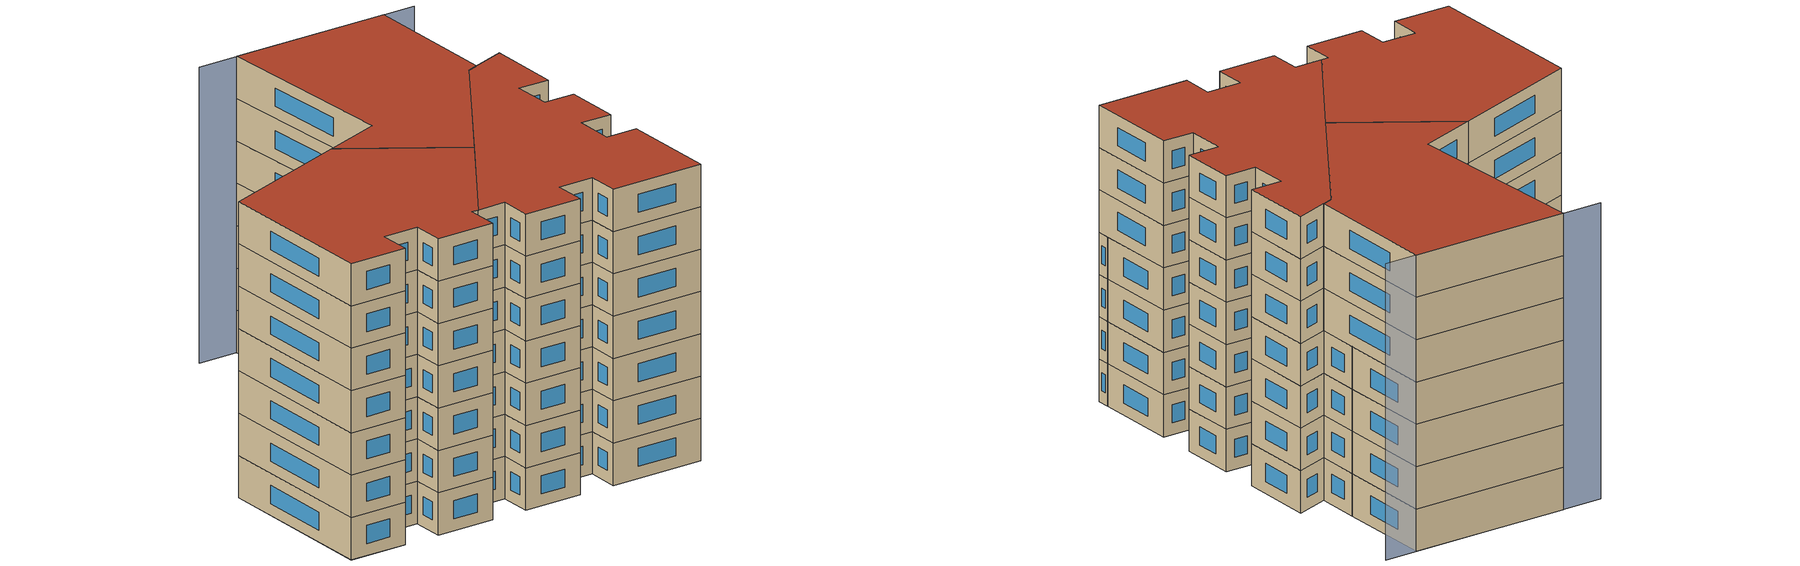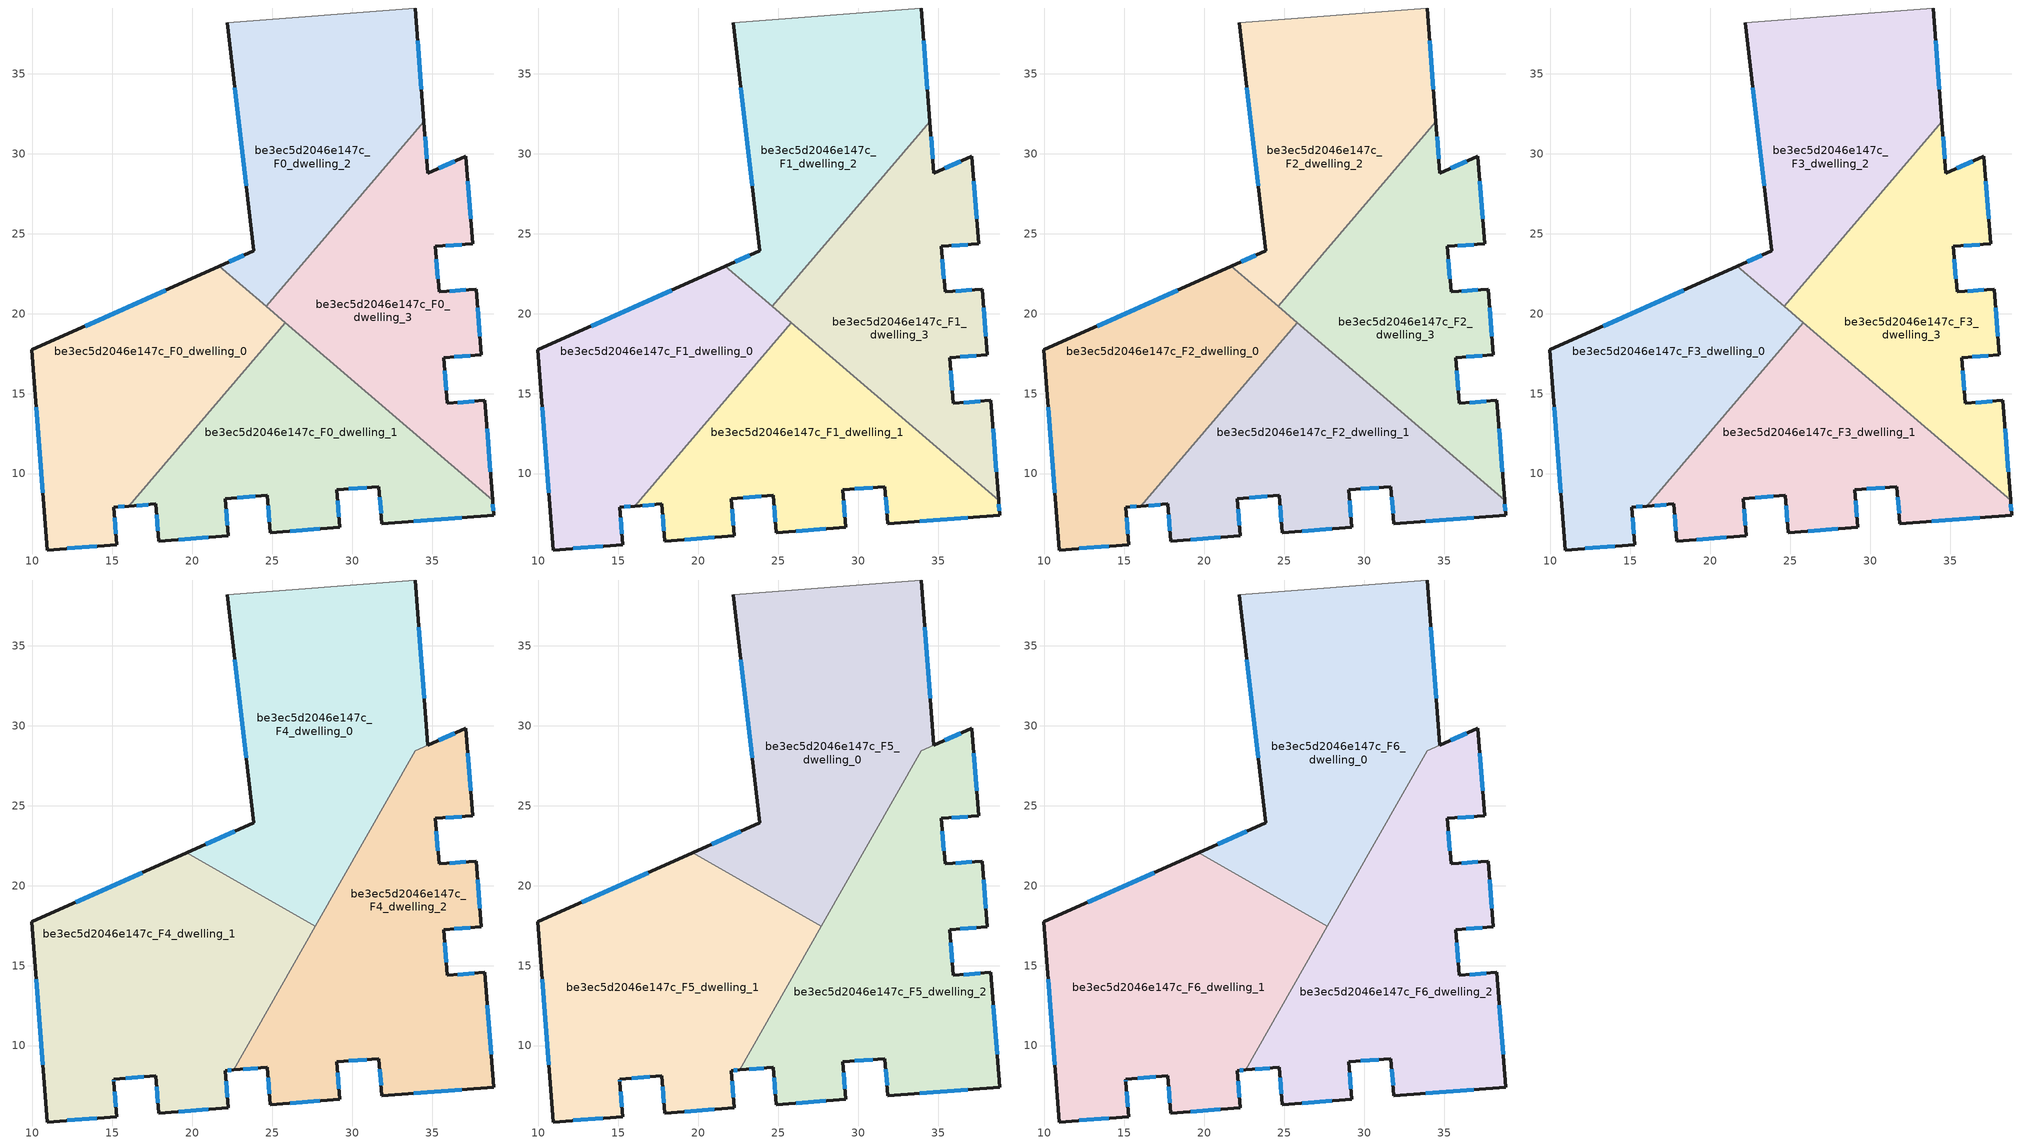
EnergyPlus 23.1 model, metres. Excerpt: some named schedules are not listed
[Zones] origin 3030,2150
be3ec5d2046e147c_F0_dwelling_0
 floor ground (EU_floor_Construction): 25.83,19.42 16.03,7.96 15.09,7.89 15.27,5.56 10.94,5.22 9.96,17.73 21.69,22.96 z0
 wall outside (EU_wall_Construction): 21.69,22.96 9.96,17.73 10.94,5.22 15.27,5.56 15.09,7.89 16.03,7.96 z0:3
 wall to be3ec5d2046e147c_F0_dwelling_2 (EU_wall_Construction): 24.62,20.45 21.69,22.96 z0:3
 wall to be3ec5d2046e147c_F0_dwelling_1 (EU_wall_Construction): 16.03,7.96 25.83,19.42 z0:3
 wall to be3ec5d2046e147c_F0_dwelling_3 (EU_wall_Construction): 25.83,19.42 24.62,20.45 z0:3
 window (EU_Window_Construction): 18.34,21.47 13.31,19.23 / 15.36,7.91 15.76,7.94 / 15.22,6.22 15.14,7.23 / 12.18,5.32 14.03,5.46 / 10.24,14.16 10.66,8.8 z0.86:2.14
be3ec5d2046e147c_F0_dwelling_1
 floor ground (EU_floor_Construction): 38.78,8.34 38.85,7.4 31.86,6.85 31.68,9.18 29.04,8.98 29.22,6.65 24.88,6.31 24.7,8.64 22.06,8.43 22.24,6.1 17.91,5.76 17.72,8.1 16.03,7.96 25.83,19.42 z0
 wall outside (EU_wall_Construction): 16.03,7.96 17.72,8.1 17.91,5.76 22.24,6.1 22.06,8.43 24.7,8.64 24.88,6.31 29.22,6.65 29.04,8.98 31.68,9.18 31.86,6.85 38.85,7.4 38.78,8.34 z0:3
 wall to be3ec5d2046e147c_F0_dwelling_3 (EU_wall_Construction): 38.78,8.34 25.83,19.42 z0:3
 window (EU_Window_Construction): 31.73,8.52 31.81,7.52 / 29.79,9.04 30.92,9.13 / 29.17,7.31 29.09,8.31 / 26.12,6.4 27.98,6.55 / 24.75,7.97 24.83,6.97 / 22.82,8.49 23.95,8.58 / 22.19,6.77 22.11,7.77 / 19.15,5.86 21.01,6.01 / 17.78,7.43 17.85,6.43 / 16.51,8 17.24,8.06 / 38.83,7.67 38.8,8.07 / 33.86,7.01 36.85,7.24 z0.86:2.14
be3ec5d2046e147c_F0_dwelling_2
 floor ground (EU_floor_Construction): 33.95,39.11 34.49,31.99 24.62,20.45 21.69,22.96 23.85,23.93 22.19,38.2 z0
 wall outside (EU_wall_Construction): 22.19,38.2 23.85,23.93 21.69,22.96 / 34.49,31.99 33.95,39.11 z0:3
 wall adiabatic (EU_wall_Construction): 33.95,39.11 22.19,38.2 z0:3
 wall to be3ec5d2046e147c_F0_dwelling_3 (EU_wall_Construction): 24.62,20.45 34.49,31.99 z0:3
 window (EU_Window_Construction): 23.24,23.65 22.31,23.24 / 22.66,34.12 23.38,28 / 34.33,34.03 34.1,37.08 z0.86:2.14
be3ec5d2046e147c_F0_dwelling_3
 floor ground (EU_floor_Construction): 37.1,29.83 37.53,24.37 35.19,24.2 35.43,21.37 37.75,21.54 38.07,17.42 35.71,17.24 35.93,14.39 38.29,14.57 38.78,8.34 24.62,20.45 34.49,31.99 34.73,28.78 z0
 wall outside (EU_wall_Construction): 38.78,8.34 38.29,14.57 35.93,14.39 35.71,17.24 38.07,17.42 37.75,21.54 35.43,21.37 35.19,24.2 37.53,24.37 37.1,29.83 34.73,28.78 34.49,31.99 z0:3
 window (EU_Window_Construction): 35.86,24.25 36.86,24.32 / 35.36,22.18 35.26,23.39 / 37.09,21.49 36.09,21.41 / 37.98,18.6 37.84,20.36 / 36.39,17.29 37.4,17.37 / 35.87,15.2 35.78,16.42 / 37.62,14.52 36.61,14.44 / 38.64,10.12 38.43,12.79 / 34.66,29.7 34.56,31.07 / 36.43,29.53 35.41,29.08 / 37.41,25.93 37.22,28.27 z0.86:2.14
be3ec5d2046e147c_F1_dwelling_0
 floor to be3ec5d2046e147c_F0_dwelling_0 (EU_floor_Construction): 25.83,19.42 16.03,7.96 15.09,7.89 15.27,5.56 10.94,5.22 9.96,17.73 21.69,22.96 z3
 wall outside (EU_wall_Construction): 21.69,22.96 9.96,17.73 10.94,5.22 15.27,5.56 15.09,7.89 16.03,7.96 z3:6
 wall to be3ec5d2046e147c_F1_dwelling_2 (EU_wall_Construction): 24.62,20.45 21.69,22.96 z3:6
 wall to be3ec5d2046e147c_F1_dwelling_1 (EU_wall_Construction): 16.03,7.96 25.83,19.42 z3:6
 wall to be3ec5d2046e147c_F1_dwelling_3 (EU_wall_Construction): 25.83,19.42 24.62,20.45 z3:6
 window (EU_Window_Construction): 18.34,21.47 13.31,19.23 / 15.36,7.91 15.76,7.94 / 15.22,6.22 15.14,7.23 / 12.18,5.32 14.03,5.46 / 10.24,14.16 10.66,8.8 z3.86:5.14
be3ec5d2046e147c_F1_dwelling_1
 floor to be3ec5d2046e147c_F0_dwelling_1 (EU_floor_Construction): 38.78,8.34 38.85,7.4 31.86,6.85 31.68,9.18 29.04,8.98 29.22,6.65 24.88,6.31 24.7,8.64 22.06,8.43 22.24,6.1 17.91,5.76 17.72,8.1 16.03,7.96 25.83,19.42 z3
 wall outside (EU_wall_Construction): 16.03,7.96 17.72,8.1 17.91,5.76 22.24,6.1 22.06,8.43 24.7,8.64 24.88,6.31 29.22,6.65 29.04,8.98 31.68,9.18 31.86,6.85 38.85,7.4 38.78,8.34 z3:6
 wall to be3ec5d2046e147c_F1_dwelling_3 (EU_wall_Construction): 38.78,8.34 25.83,19.42 z3:6
 window (EU_Window_Construction): 31.73,8.52 31.81,7.52 / 29.79,9.04 30.92,9.13 / 29.17,7.31 29.09,8.31 / 26.12,6.4 27.98,6.55 / 24.75,7.97 24.83,6.97 / 22.82,8.49 23.95,8.58 / 22.19,6.77 22.11,7.77 / 19.15,5.86 21.01,6.01 / 17.78,7.43 17.85,6.43 / 16.51,8 17.24,8.06 / 38.83,7.67 38.8,8.07 / 33.86,7.01 36.85,7.24 z3.86:5.14
be3ec5d2046e147c_F1_dwelling_2
 floor to be3ec5d2046e147c_F0_dwelling_2 (EU_floor_Construction): 33.95,39.11 34.49,31.99 24.62,20.45 21.69,22.96 23.85,23.93 22.19,38.2 z3
 wall outside (EU_wall_Construction): 22.19,38.2 23.85,23.93 21.69,22.96 / 34.49,31.99 33.95,39.11 z3:6
 wall adiabatic (EU_wall_Construction): 33.95,39.11 22.19,38.2 z3:6
 wall to be3ec5d2046e147c_F1_dwelling_3 (EU_wall_Construction): 24.62,20.45 34.49,31.99 z3:6
 window (EU_Window_Construction): 23.24,23.65 22.31,23.24 / 22.66,34.12 23.38,28 / 34.33,34.03 34.1,37.08 z3.86:5.14
be3ec5d2046e147c_F1_dwelling_3
 floor to be3ec5d2046e147c_F0_dwelling_3 (EU_floor_Construction): 37.1,29.83 25.83,19.42 24.62,20.45 34.49,31.99 34.73,28.78 z3; 37.1,29.83 37.53,24.37 35.19,24.2 35.43,21.37 37.75,21.54 38.07,17.42 35.71,17.24 35.93,14.39 38.29,14.57 38.78,8.34 25.83,19.42 z3
 wall outside (EU_wall_Construction): 38.78,8.34 38.29,14.57 35.93,14.39 35.71,17.24 38.07,17.42 37.75,21.54 35.43,21.37 35.19,24.2 37.53,24.37 37.1,29.83 34.73,28.78 34.49,31.99 z3:6
 window (EU_Window_Construction): 35.86,24.25 36.86,24.32 / 35.36,22.18 35.26,23.39 / 37.09,21.49 36.09,21.41 / 37.98,18.6 37.84,20.36 / 36.39,17.29 37.4,17.37 / 35.87,15.2 35.78,16.42 / 37.62,14.52 36.61,14.44 / 38.64,10.12 38.43,12.79 / 34.66,29.7 34.56,31.07 / 36.43,29.53 35.41,29.08 / 37.41,25.93 37.22,28.27 z3.86:5.14
be3ec5d2046e147c_F2_dwelling_0
 floor to be3ec5d2046e147c_F1_dwelling_0 (EU_floor_Construction): 25.83,19.42 16.03,7.96 15.09,7.89 15.27,5.56 10.94,5.22 9.96,17.73 21.69,22.96 z6
 wall outside (EU_wall_Construction): 21.69,22.96 9.96,17.73 10.94,5.22 15.27,5.56 15.09,7.89 16.03,7.96 z6:9
 wall to be3ec5d2046e147c_F2_dwelling_2 (EU_wall_Construction): 24.62,20.45 21.69,22.96 z6:9
 wall to be3ec5d2046e147c_F2_dwelling_1 (EU_wall_Construction): 16.03,7.96 25.83,19.42 z6:9
 wall to be3ec5d2046e147c_F2_dwelling_3 (EU_wall_Construction): 25.83,19.42 24.62,20.45 z6:9
 window (EU_Window_Construction): 18.34,21.47 13.31,19.23 / 15.36,7.91 15.76,7.94 / 15.22,6.22 15.14,7.23 / 12.18,5.32 14.03,5.46 / 10.24,14.16 10.66,8.8 z6.86:8.14
be3ec5d2046e147c_F2_dwelling_1
 floor to be3ec5d2046e147c_F1_dwelling_1 (EU_floor_Construction): 38.78,8.34 38.85,7.4 31.86,6.85 31.68,9.18 29.04,8.98 29.22,6.65 24.88,6.31 24.7,8.64 22.06,8.43 22.24,6.1 17.91,5.76 17.72,8.1 16.03,7.96 25.83,19.42 z6
 wall outside (EU_wall_Construction): 16.03,7.96 17.72,8.1 17.91,5.76 22.24,6.1 22.06,8.43 24.7,8.64 24.88,6.31 29.22,6.65 29.04,8.98 31.68,9.18 31.86,6.85 38.85,7.4 38.78,8.34 z6:9
 wall to be3ec5d2046e147c_F2_dwelling_3 (EU_wall_Construction): 38.78,8.34 25.83,19.42 z6:9
 window (EU_Window_Construction): 31.73,8.52 31.81,7.52 / 29.79,9.04 30.92,9.13 / 29.17,7.31 29.09,8.31 / 26.12,6.4 27.98,6.55 / 24.75,7.97 24.83,6.97 / 22.82,8.49 23.95,8.58 / 22.19,6.77 22.11,7.77 / 19.15,5.86 21.01,6.01 / 17.78,7.43 17.85,6.43 / 16.51,8 17.24,8.06 / 38.83,7.67 38.8,8.07 / 33.86,7.01 36.85,7.24 z6.86:8.14
be3ec5d2046e147c_F2_dwelling_2
 floor to be3ec5d2046e147c_F1_dwelling_2 (EU_floor_Construction): 33.95,39.11 34.49,31.99 24.62,20.45 21.69,22.96 23.85,23.93 22.19,38.2 z6
 wall outside (EU_wall_Construction): 22.19,38.2 23.85,23.93 21.69,22.96 / 34.49,31.99 33.95,39.11 z6:9
 wall adiabatic (EU_wall_Construction): 33.95,39.11 22.19,38.2 z6:9
 wall to be3ec5d2046e147c_F2_dwelling_3 (EU_wall_Construction): 24.62,20.45 34.49,31.99 z6:9
 window (EU_Window_Construction): 23.24,23.65 22.31,23.24 / 22.66,34.12 23.38,28 / 34.33,34.03 34.1,37.08 z6.86:8.14
be3ec5d2046e147c_F2_dwelling_3
 floor to be3ec5d2046e147c_F1_dwelling_3 (EU_floor_Construction): 37.1,29.83 25.83,19.42 24.62,20.45 34.49,31.99 34.73,28.78 z6; 37.1,29.83 37.53,24.37 35.19,24.2 35.43,21.37 37.75,21.54 38.07,17.42 35.71,17.24 35.93,14.39 38.29,14.57 38.78,8.34 25.83,19.42 z6
 wall outside (EU_wall_Construction): 38.78,8.34 38.29,14.57 35.93,14.39 35.71,17.24 38.07,17.42 37.75,21.54 35.43,21.37 35.19,24.2 37.53,24.37 37.1,29.83 34.73,28.78 34.49,31.99 z6:9
 window (EU_Window_Construction): 35.86,24.25 36.86,24.32 / 35.36,22.18 35.26,23.39 / 37.09,21.49 36.09,21.41 / 37.98,18.6 37.84,20.36 / 36.39,17.29 37.4,17.37 / 35.87,15.2 35.78,16.42 / 37.62,14.52 36.61,14.44 / 38.64,10.12 38.43,12.79 / 34.66,29.7 34.56,31.07 / 36.43,29.53 35.41,29.08 / 37.41,25.93 37.22,28.27 z6.86:8.14
be3ec5d2046e147c_F3_dwelling_0
 floor to be3ec5d2046e147c_F2_dwelling_0 (EU_floor_Construction): 25.83,19.42 16.03,7.96 15.09,7.89 15.27,5.56 10.94,5.22 9.96,17.73 21.69,22.96 z9
 wall outside (EU_wall_Construction): 21.69,22.96 9.96,17.73 10.94,5.22 15.27,5.56 15.09,7.89 16.03,7.96 z9:12
 wall to be3ec5d2046e147c_F3_dwelling_2 (EU_wall_Construction): 24.62,20.45 21.69,22.96 z9:12
 wall to be3ec5d2046e147c_F3_dwelling_1 (EU_wall_Construction): 16.03,7.96 25.83,19.42 z9:12
 wall to be3ec5d2046e147c_F3_dwelling_3 (EU_wall_Construction): 25.83,19.42 24.62,20.45 z9:12
 window (EU_Window_Construction): 18.34,21.47 13.31,19.23 / 15.36,7.91 15.76,7.94 / 15.22,6.22 15.14,7.23 / 12.18,5.32 14.03,5.46 / 10.24,14.16 10.66,8.8 z9.86:11.14
be3ec5d2046e147c_F3_dwelling_1
 floor to be3ec5d2046e147c_F2_dwelling_1 (EU_floor_Construction): 38.78,8.34 38.85,7.4 31.86,6.85 31.68,9.18 29.04,8.98 29.22,6.65 24.88,6.31 24.7,8.64 22.06,8.43 22.24,6.1 17.91,5.76 17.72,8.1 16.03,7.96 25.83,19.42 z9
 wall outside (EU_wall_Construction): 16.03,7.96 17.72,8.1 17.91,5.76 22.24,6.1 22.06,8.43 24.7,8.64 24.88,6.31 29.22,6.65 29.04,8.98 31.68,9.18 31.86,6.85 38.85,7.4 38.78,8.34 z9:12
 wall to be3ec5d2046e147c_F3_dwelling_3 (EU_wall_Construction): 38.78,8.34 25.83,19.42 z9:12
 window (EU_Window_Construction): 31.73,8.52 31.81,7.52 / 29.79,9.04 30.92,9.13 / 29.17,7.31 29.09,8.31 / 26.12,6.4 27.98,6.55 / 24.75,7.97 24.83,6.97 / 22.82,8.49 23.95,8.58 / 22.19,6.77 22.11,7.77 / 19.15,5.86 21.01,6.01 / 17.78,7.43 17.85,6.43 / 16.51,8 17.24,8.06 / 38.83,7.67 38.8,8.07 / 33.86,7.01 36.85,7.24 z9.86:11.14
be3ec5d2046e147c_F3_dwelling_2
 floor to be3ec5d2046e147c_F2_dwelling_2 (EU_floor_Construction): 33.95,39.11 34.49,31.99 24.62,20.45 21.69,22.96 23.85,23.93 22.19,38.2 z9
 wall outside (EU_wall_Construction): 22.19,38.2 23.85,23.93 21.69,22.96 / 34.49,31.99 33.95,39.11 z9:12
 wall adiabatic (EU_wall_Construction): 33.95,39.11 22.19,38.2 z9:12
 wall to be3ec5d2046e147c_F3_dwelling_3 (EU_wall_Construction): 24.62,20.45 34.49,31.99 z9:12
 window (EU_Window_Construction): 23.24,23.65 22.31,23.24 / 22.66,34.12 23.38,28 / 34.33,34.03 34.1,37.08 z9.86:11.14
be3ec5d2046e147c_F3_dwelling_3
 floor to be3ec5d2046e147c_F2_dwelling_3 (EU_floor_Construction): 37.1,29.83 25.83,19.42 24.62,20.45 34.49,31.99 34.73,28.78 z9; 37.1,29.83 37.53,24.37 35.19,24.2 35.43,21.37 37.75,21.54 38.07,17.42 35.71,17.24 35.93,14.39 38.29,14.57 38.78,8.34 25.83,19.42 z9
 wall outside (EU_wall_Construction): 38.78,8.34 38.29,14.57 35.93,14.39 35.71,17.24 38.07,17.42 37.75,21.54 35.43,21.37 35.19,24.2 37.53,24.37 37.1,29.83 34.73,28.78 34.49,31.99 z9:12
 window (EU_Window_Construction): 35.86,24.25 36.86,24.32 / 35.36,22.18 35.26,23.39 / 37.09,21.49 36.09,21.41 / 37.98,18.6 37.84,20.36 / 36.39,17.29 37.4,17.37 / 35.87,15.2 35.78,16.42 / 37.62,14.52 36.61,14.44 / 38.64,10.12 38.43,12.79 / 34.66,29.7 34.56,31.07 / 36.43,29.53 35.41,29.08 / 37.41,25.93 37.22,28.27 z9.86:11.14
be3ec5d2046e147c_F4_dwelling_0
 floor to be3ec5d2046e147c_F3_dwelling_0 (EU_floor_Construction): 25.83,19.42 19.64,22.05 21.69,22.96 z12; 25.83,19.42 25.31,18.82 19.64,22.05 z12
 floor to be3ec5d2046e147c_F3_dwelling_2 (EU_floor_Construction): 23.85,23.93 25.12,21.04 24.62,20.45 21.69,22.96 z12; 33.95,39.11 34.49,31.99 25.12,21.04 23.85,23.93 22.19,38.2 z12
 floor to be3ec5d2046e147c_F3_dwelling_1 (EU_floor_Construction): 27.84,17.7 27.71,17.47 25.31,18.82 25.83,19.42 z12
 floor to be3ec5d2046e147c_F3_dwelling_3 (EU_floor_Construction): 32.13,25.24 27.84,17.7 25.83,19.42 z12; 34.49,31.99 34.73,28.78 33.94,28.42 32.13,25.24 25.83,19.42 25.12,21.04 z12; 25.12,21.04 25.83,19.42 24.62,20.45 z12
 wall outside (EU_wall_Construction): 34.73,28.78 33.95,39.11 / 22.19,38.2 23.85,23.93 19.64,22.05 z12:15
 wall adiabatic (EU_wall_Construction): 33.95,39.11 22.19,38.2 z12:15
 wall to be3ec5d2046e147c_F4_dwelling_2 (EU_wall_Construction): 27.7,17.46 33.94,28.42 34.73,28.78 z12:15
 wall to be3ec5d2046e147c_F4_dwelling_1 (EU_wall_Construction): 19.64,22.05 27.7,17.46 z12:15
 window (EU_Window_Construction): 34.51,31.73 34.17,36.16 / 22.65,23.39 20.84,22.58 / 22.66,34.12 23.38,28 z12.86:14.14
be3ec5d2046e147c_F4_dwelling_1
 floor to be3ec5d2046e147c_F3_dwelling_0 (EU_floor_Construction): 25.31,18.82 16.03,7.97 15.09,7.89 15.27,5.56 10.94,5.22 9.96,17.73 19.64,22.05 z12
 floor to be3ec5d2046e147c_F3_dwelling_1 (EU_floor_Construction): 27.7,17.46 22.59,8.48 22.06,8.43 22.24,6.1 17.91,5.76 17.72,8.1 16.03,7.97 25.31,18.82 z12
 wall outside (EU_wall_Construction): 19.64,22.05 9.96,17.73 10.94,5.22 15.27,5.56 15.1,7.72 15.09,7.89 17.72,8.1 17.91,5.76 22.24,6.1 22.06,8.43 22.59,8.48 z12:15
 wall to be3ec5d2046e147c_F4_dwelling_2 (EU_wall_Construction): 22.59,8.48 27.7,17.46 z12:15
 window (EU_Window_Construction): 22.21,8.45 22.44,8.46 / 22.19,6.77 22.11,7.77 / 19.15,5.86 21.01,6.01 / 17.78,7.43 17.85,6.43 / 15.84,7.95 16.97,8.04 / 15.1,7.77 15.09,7.84 / 15.22,6.17 15.15,7.1 / 12.18,5.32 14.03,5.46 / 10.24,14.16 10.66,8.8 / 16.88,20.82 12.73,18.97 z12.86:14.14
be3ec5d2046e147c_F4_dwelling_2
 floor to be3ec5d2046e147c_F3_dwelling_3 (EU_floor_Construction): 37.1,29.83 37.53,24.37 35.19,24.2 35.43,21.37 37.75,21.54 38.07,17.42 35.71,17.24 35.93,14.39 38.29,14.57 38.78,8.34 27.84,17.7 32.13,25.24 z12; 37.1,29.83 32.13,25.24 33.94,28.42 z12
 floor to be3ec5d2046e147c_F3_dwelling_1 (EU_floor_Construction): 38.78,8.34 38.85,7.4 31.86,6.85 31.68,9.18 29.04,8.98 29.22,6.65 24.88,6.31 24.7,8.64 22.59,8.48 27.84,17.7 z12
 wall outside (EU_wall_Construction): 22.59,8.48 24.7,8.64 24.88,6.31 29.22,6.65 29.04,8.98 31.68,9.18 31.86,6.85 38.85,7.4 38.29,14.57 35.93,14.39 35.71,17.24 38.07,17.42 37.75,21.54 35.43,21.37 35.19,24.2 37.53,24.37 37.1,29.83 34.74,28.78 z12:15
 window (EU_Window_Construction): 37.09,21.49 36.09,21.41 / 37.98,18.6 37.84,20.36 / 36.39,17.29 37.4,17.37 / 35.87,15.2 35.78,16.42 / 37.62,14.52 36.61,14.44 / 38.69,9.45 38.45,12.52 / 33.86,7.01 36.85,7.24 / 31.73,8.52 31.81,7.52 / 29.79,9.04 30.92,9.13 / 29.17,7.31 29.09,8.31 / 26.12,6.4 27.98,6.55 / 24.75,7.97 24.83,6.97 / 23.19,8.52 24.1,8.59 / 36.43,29.53 35.41,29.08 / 37.41,25.93 37.22,28.27 / 35.86,24.25 36.86,24.32 / 35.36,22.18 35.26,23.39 z12.86:14.14
be3ec5d2046e147c_F5_dwelling_0
 floor to be3ec5d2046e147c_F4_dwelling_0 (EU_floor_Construction): 33.95,39.11 34.73,28.78 33.94,28.42 27.7,17.46 19.64,22.05 23.85,23.93 22.19,38.2 z15
 wall outside (EU_wall_Construction): 34.73,28.78 33.95,39.11 / 22.19,38.2 23.85,23.93 19.64,22.05 z15:18
 wall adiabatic (EU_wall_Construction): 33.95,39.11 22.19,38.2 z15:18
 wall to be3ec5d2046e147c_F5_dwelling_2 (EU_wall_Construction): 27.7,17.46 33.94,28.42 34.73,28.78 z15:18
 wall to be3ec5d2046e147c_F5_dwelling_1 (EU_wall_Construction): 19.64,22.05 27.7,17.46 z15:18
 window (EU_Window_Construction): 34.51,31.73 34.17,36.16 / 22.65,23.39 20.84,22.58 / 22.66,34.12 23.38,28 z15.86:17.14
be3ec5d2046e147c_F5_dwelling_1
 floor to be3ec5d2046e147c_F4_dwelling_1 (EU_floor_Construction): 27.7,17.46 22.59,8.48 22.06,8.43 22.24,6.1 17.91,5.76 17.72,8.1 15.09,7.89 15.1,7.72 15.27,5.56 10.94,5.22 9.96,17.73 19.64,22.05 z15
 wall outside (EU_wall_Construction): 19.64,22.05 9.96,17.73 10.94,5.22 15.27,5.56 15.1,7.72 15.09,7.89 17.72,8.1 17.91,5.76 22.24,6.1 22.06,8.43 22.59,8.48 z15:18
 wall to be3ec5d2046e147c_F5_dwelling_2 (EU_wall_Construction): 22.59,8.48 27.7,17.46 z15:18
 window (EU_Window_Construction): 22.21,8.45 22.44,8.46 / 22.19,6.77 22.11,7.77 / 19.15,5.86 21.01,6.01 / 17.78,7.43 17.85,6.43 / 15.84,7.95 16.97,8.04 / 15.1,7.77 15.09,7.84 / 15.22,6.17 15.15,7.1 / 12.18,5.32 14.03,5.46 / 10.24,14.16 10.66,8.8 / 16.88,20.82 12.73,18.97 z15.86:17.14
be3ec5d2046e147c_F5_dwelling_2
 floor to be3ec5d2046e147c_F4_dwelling_2 (EU_floor_Construction): 37.1,29.83 37.53,24.37 35.19,24.2 35.43,21.37 37.75,21.54 38.07,17.42 35.71,17.24 35.93,14.39 38.29,14.57 38.85,7.4 31.86,6.85 31.68,9.18 29.04,8.98 29.22,6.65 24.88,6.31 24.7,8.64 22.59,8.48 33.94,28.42 z15
 wall outside (EU_wall_Construction): 22.59,8.48 24.7,8.64 24.88,6.31 29.22,6.65 29.04,8.98 31.68,9.18 31.86,6.85 38.85,7.4 38.29,14.57 35.93,14.39 35.71,17.24 38.07,17.42 37.75,21.54 35.43,21.37 35.19,24.2 37.53,24.37 37.1,29.83 34.74,28.78 z15:18
 window (EU_Window_Construction): 37.09,21.49 36.09,21.41 / 37.98,18.6 37.84,20.36 / 36.39,17.29 37.4,17.37 / 35.87,15.2 35.78,16.42 / 37.62,14.52 36.61,14.44 / 38.69,9.45 38.45,12.52 / 33.86,7.01 36.85,7.24 / 31.73,8.52 31.81,7.52 / 29.79,9.04 30.92,9.13 / 29.17,7.31 29.09,8.31 / 26.12,6.4 27.98,6.55 / 24.75,7.97 24.83,6.97 / 23.19,8.52 24.1,8.59 / 36.43,29.53 35.41,29.08 / 37.41,25.93 37.22,28.27 / 35.86,24.25 36.86,24.32 / 35.36,22.18 35.26,23.39 z15.86:17.14
be3ec5d2046e147c_F6_dwelling_0
 floor to be3ec5d2046e147c_F5_dwelling_0 (EU_floor_Construction): 33.95,39.11 34.73,28.78 33.94,28.42 27.7,17.46 19.64,22.05 23.85,23.93 22.19,38.2 z18
 wall outside (EU_wall_Construction): 34.73,28.78 33.95,39.11 / 22.19,38.2 23.85,23.93 19.64,22.05 z18:21
 wall adiabatic (EU_wall_Construction): 33.95,39.11 22.19,38.2 z18:21
 wall to be3ec5d2046e147c_F6_dwelling_2 (EU_wall_Construction): 27.7,17.46 33.94,28.42 34.73,28.78 z18:21
 wall to be3ec5d2046e147c_F6_dwelling_1 (EU_wall_Construction): 19.64,22.05 27.7,17.46 z18:21
 window (EU_Window_Construction): 34.51,31.73 34.17,36.16 / 22.65,23.39 20.84,22.58 / 22.66,34.12 23.38,28 z18.86:20.14
 roof outside (EU_roof_Construction): 27.7,17.46 33.94,28.42 34.73,28.78 33.95,39.11 22.19,38.2 23.85,23.93 19.64,22.05 z21
be3ec5d2046e147c_F6_dwelling_1
 floor to be3ec5d2046e147c_F5_dwelling_1 (EU_floor_Construction): 27.7,17.46 22.59,8.48 22.06,8.43 22.24,6.1 17.91,5.76 17.72,8.1 15.09,7.89 15.1,7.72 15.27,5.56 10.94,5.22 9.96,17.73 19.64,22.05 z18
 wall outside (EU_wall_Construction): 19.64,22.05 9.96,17.73 10.94,5.22 15.27,5.56 15.1,7.72 15.09,7.89 17.72,8.1 17.91,5.76 22.24,6.1 22.06,8.43 22.59,8.48 z18:21
 wall to be3ec5d2046e147c_F6_dwelling_2 (EU_wall_Construction): 22.59,8.48 27.7,17.46 z18:21
 window (EU_Window_Construction): 22.21,8.45 22.44,8.46 / 22.19,6.77 22.11,7.77 / 19.15,5.86 21.01,6.01 / 17.78,7.43 17.85,6.43 / 15.84,7.95 16.97,8.04 / 15.1,7.77 15.09,7.84 / 15.22,6.17 15.15,7.1 / 12.18,5.32 14.03,5.46 / 10.24,14.16 10.66,8.8 / 16.88,20.82 12.73,18.97 z18.86:20.14
 roof outside (EU_roof_Construction): 22.24,6.1 22.06,8.43 22.59,8.48 27.7,17.46 19.64,22.05 9.96,17.73 10.94,5.22 15.27,5.56 15.1,7.72 15.09,7.89 17.72,8.1 17.91,5.76 z21
be3ec5d2046e147c_F6_dwelling_2
 floor to be3ec5d2046e147c_F5_dwelling_2 (EU_floor_Construction): 37.1,29.83 37.53,24.37 35.19,24.2 35.43,21.37 37.75,21.54 38.07,17.42 35.71,17.24 35.93,14.39 38.29,14.57 38.85,7.4 31.86,6.85 31.68,9.18 29.04,8.98 29.22,6.65 24.88,6.31 24.7,8.64 22.59,8.48 33.94,28.42 z18
 wall outside (EU_wall_Construction): 22.59,8.48 24.7,8.64 24.88,6.31 29.22,6.65 29.04,8.98 31.68,9.18 31.86,6.85 38.85,7.4 38.29,14.57 35.93,14.39 35.71,17.24 38.07,17.42 37.75,21.54 35.43,21.37 35.19,24.2 37.53,24.37 37.1,29.83 34.74,28.78 z18:21
 window (EU_Window_Construction): 37.09,21.49 36.09,21.41 / 37.98,18.6 37.84,20.36 / 36.39,17.29 37.4,17.37 / 35.87,15.2 35.78,16.42 / 37.62,14.52 36.61,14.44 / 38.69,9.45 38.45,12.52 / 33.86,7.01 36.85,7.24 / 31.73,8.52 31.81,7.52 / 29.79,9.04 30.92,9.13 / 29.17,7.31 29.09,8.31 / 26.12,6.4 27.98,6.55 / 24.75,7.97 24.83,6.97 / 23.19,8.52 24.1,8.59 / 36.43,29.53 35.41,29.08 / 37.41,25.93 37.22,28.27 / 35.86,24.25 36.86,24.32 / 35.36,22.18 35.26,23.39 z18.86:20.14
 roof outside (EU_roof_Construction): 38.85,7.4 38.29,14.57 35.93,14.39 35.71,17.24 38.07,17.42 37.75,21.54 35.43,21.37 35.19,24.2 37.53,24.37 37.1,29.83 33.94,28.42 22.59,8.48 24.7,8.64 24.88,6.31 29.22,6.65 29.04,8.98 31.68,9.18 31.86,6.85 z21
shading: 36.36,39.3 19.21,37.96 z0:21
[Building]
EU S2 Campaign: North Axis=0; Terrain=City; Solar Distribution=FullExterior
[Site:Location]
Helsinki-Vantaa.AP: Latitude=60.317; Longitude=24.963; Time Zone=2; Elevation=54.6
[SizingPeriod:WeatherFileDays]
AnnualSizingPeriod: Begin Month=1; Begin Day of Month=1; End Month=12; End Day of Month=31; Day of Week for Start Day=Monday; Use Weather File Daylight Saving Period=No; Use Weather File Rain and Snow Indicators=No
[MATERIAL]
EU_InternalMass_Material: Roughness=MediumRough; Thickness=0.1; Conductivity=1; Density=1800; Specific Heat=900; Thermal Absorptance=0.9; Solar Absorptance=0.7; Visible Absorptance=0.7
[MATERIAL:NOMASS] Roughness=MediumRough; Thermal Absorptance=0.9; Solar Absorptance=0.7; Visible Absorptance=0.7
Name | Thermal Resistance
EU_wall_NoMass | 5.91765
EU_roof_NoMass | 11.1778
EU_floor_NoMass | 6.2875
[WINDOWMATERIAL:SIMPLEGLAZINGSYSTEM]
EU_Window_SimpleGlazing: UFactor=0.994035; Solar Heat Gain Coefficient=0.7; Visible Transmittance=0.7
[CONSTRUCTION]
EU_wall_Construction: EU_wall_NoMass
EU_roof_Construction: EU_roof_NoMass
EU_floor_Construction: EU_floor_NoMass
EU_Window_Construction: EU_Window_SimpleGlazing
EU_InternalMass_Construction: EU_InternalMass_Material
[ZONE] Type=1; Multiplier=1; Ceiling Height=autocalculate; Floor Area=autocalculate; Part of Total Floor Area=Yes
Name | Volume
be3ec5d2046e147c_F0_dwelling_0; be3ec5d2046e147c_F1_dwelling_0; be3ec5d2046e147c_F2_dwelling_0; be3ec5d2046e147c_F3_dwelling_0 | 454.081
be3ec5d2046e147c_F4_dwelling_0 | 603.929
be3ec5d2046e147c_F5_dwelling_0; be3ec5d2046e147c_F6_dwelling_0 | 603.932
be3ec5d2046e147c_F0_dwelling_1; be3ec5d2046e147c_F1_dwelling_1; be3ec5d2046e147c_F2_dwelling_1; be3ec5d2046e147c_F3_dwelling_1 | 448.274
be3ec5d2046e147c_F4_dwelling_1 | 602.83
be3ec5d2046e147c_F5_dwelling_1; be3ec5d2046e147c_F6_dwelling_1 | 602.831
be3ec5d2046e147c_F0_dwelling_2; be3ec5d2046e147c_F1_dwelling_2; be3ec5d2046e147c_F2_dwelling_2; be3ec5d2046e147c_F3_dwelling_2 | 451.203
be3ec5d2046e147c_F4_dwelling_2 | 597.969
be3ec5d2046e147c_F5_dwelling_2; be3ec5d2046e147c_F6_dwelling_2 | 597.976
be3ec5d2046e147c_F0_dwelling_3; be3ec5d2046e147c_F1_dwelling_3; be3ec5d2046e147c_F2_dwelling_3; be3ec5d2046e147c_F3_dwelling_3 | 451.172
[INTERNALMASS] Construction=EU_InternalMass_Construction
Name | Zone or ZoneList | Surface Area
be3ec5d2046e147c_F0_dwelling_0_EU_InternalMass | be3ec5d2046e147c_F0_dwelling_0 | 151.361
be3ec5d2046e147c_F0_dwelling_1_EU_InternalMass | be3ec5d2046e147c_F0_dwelling_1 | 149.426
be3ec5d2046e147c_F0_dwelling_2_EU_InternalMass | be3ec5d2046e147c_F0_dwelling_2 | 150.401
be3ec5d2046e147c_F0_dwelling_3_EU_InternalMass | be3ec5d2046e147c_F0_dwelling_3 | 150.392
be3ec5d2046e147c_F1_dwelling_0_EU_InternalMass | be3ec5d2046e147c_F1_dwelling_0 | 151.361
be3ec5d2046e147c_F1_dwelling_1_EU_InternalMass | be3ec5d2046e147c_F1_dwelling_1 | 149.426
be3ec5d2046e147c_F1_dwelling_2_EU_InternalMass | be3ec5d2046e147c_F1_dwelling_2 | 150.401
be3ec5d2046e147c_F1_dwelling_3_EU_InternalMass | be3ec5d2046e147c_F1_dwelling_3 | 150.392
be3ec5d2046e147c_F2_dwelling_0_EU_InternalMass | be3ec5d2046e147c_F2_dwelling_0 | 151.361
be3ec5d2046e147c_F2_dwelling_1_EU_InternalMass | be3ec5d2046e147c_F2_dwelling_1 | 149.426
be3ec5d2046e147c_F2_dwelling_2_EU_InternalMass | be3ec5d2046e147c_F2_dwelling_2 | 150.401
be3ec5d2046e147c_F2_dwelling_3_EU_InternalMass | be3ec5d2046e147c_F2_dwelling_3 | 150.392
be3ec5d2046e147c_F3_dwelling_0_EU_InternalMass | be3ec5d2046e147c_F3_dwelling_0 | 151.361
be3ec5d2046e147c_F3_dwelling_1_EU_InternalMass | be3ec5d2046e147c_F3_dwelling_1 | 149.426
be3ec5d2046e147c_F3_dwelling_2_EU_InternalMass | be3ec5d2046e147c_F3_dwelling_2 | 150.401
be3ec5d2046e147c_F3_dwelling_3_EU_InternalMass | be3ec5d2046e147c_F3_dwelling_3 | 150.392
be3ec5d2046e147c_F4_dwelling_0_EU_InternalMass | be3ec5d2046e147c_F4_dwelling_0 | 201.309
be3ec5d2046e147c_F4_dwelling_1_EU_InternalMass | be3ec5d2046e147c_F4_dwelling_1 | 200.945
be3ec5d2046e147c_F4_dwelling_2_EU_InternalMass | be3ec5d2046e147c_F4_dwelling_2 | 199.324
be3ec5d2046e147c_F5_dwelling_0_EU_InternalMass | be3ec5d2046e147c_F5_dwelling_0 | 201.309
be3ec5d2046e147c_F5_dwelling_1_EU_InternalMass | be3ec5d2046e147c_F5_dwelling_1 | 200.945
be3ec5d2046e147c_F5_dwelling_2_EU_InternalMass | be3ec5d2046e147c_F5_dwelling_2 | 199.324
be3ec5d2046e147c_F6_dwelling_0_EU_InternalMass | be3ec5d2046e147c_F6_dwelling_0 | 201.309
be3ec5d2046e147c_F6_dwelling_1_EU_InternalMass | be3ec5d2046e147c_F6_dwelling_1 | 200.945
be3ec5d2046e147c_F6_dwelling_2_EU_InternalMass | be3ec5d2046e147c_F6_dwelling_2 | 199.324
[OTHEREQUIPMENT] Fuel Type=Electricity; Design Level Calculation Method=Watts/Area; Power per Zone Floor Area=1; Fraction Latent=0; Fraction Radiant=0; Fraction Lost=0; Carbon Dioxide Generation Rate=0; EndUse Subcategory=EU_Step8_InternalGains
Name | Zone or ZoneList or Space or SpaceList | Schedule
EU_Step8_InternalGain_be3ec5d2046e147c_F0_dwelling_0_f000 | be3ec5d2046e147c_F0_dwelling_0 | EU_Step8_GainSchedule_be3ec5d2046e147c_F0_dwelling_0_f000
EU_Step8_InternalGain_be3ec5d2046e147c_F0_dwelling_1_f000 | be3ec5d2046e147c_F0_dwelling_1 | EU_Step8_GainSchedule_be3ec5d2046e147c_F0_dwelling_1_f000
EU_Step8_InternalGain_be3ec5d2046e147c_F0_dwelling_2_f000 | be3ec5d2046e147c_F0_dwelling_2 | EU_Step8_GainSchedule_be3ec5d2046e147c_F0_dwelling_2_f000
EU_Step8_InternalGain_be3ec5d2046e147c_F0_dwelling_3_f000 | be3ec5d2046e147c_F0_dwelling_3 | EU_Step8_GainSchedule_be3ec5d2046e147c_F0_dwelling_3_f000
EU_Step8_InternalGain_be3ec5d2046e147c_F1_dwelling_0_f000 | be3ec5d2046e147c_F1_dwelling_0 | EU_Step8_GainSchedule_be3ec5d2046e147c_F1_dwelling_0_f000
EU_Step8_InternalGain_be3ec5d2046e147c_F1_dwelling_1_f000 | be3ec5d2046e147c_F1_dwelling_1 | EU_Step8_GainSchedule_be3ec5d2046e147c_F1_dwelling_1_f000
EU_Step8_InternalGain_be3ec5d2046e147c_F1_dwelling_2_f000 | be3ec5d2046e147c_F1_dwelling_2 | EU_Step8_GainSchedule_be3ec5d2046e147c_F1_dwelling_2_f000
EU_Step8_InternalGain_be3ec5d2046e147c_F1_dwelling_3_f000 | be3ec5d2046e147c_F1_dwelling_3 | EU_Step8_GainSchedule_be3ec5d2046e147c_F1_dwelling_3_f000
EU_Step8_InternalGain_be3ec5d2046e147c_F2_dwelling_0_f000 | be3ec5d2046e147c_F2_dwelling_0 | EU_Step8_GainSchedule_be3ec5d2046e147c_F2_dwelling_0_f000
EU_Step8_InternalGain_be3ec5d2046e147c_F2_dwelling_1_f000 | be3ec5d2046e147c_F2_dwelling_1 | EU_Step8_GainSchedule_be3ec5d2046e147c_F2_dwelling_1_f000
EU_Step8_InternalGain_be3ec5d2046e147c_F2_dwelling_2_f000 | be3ec5d2046e147c_F2_dwelling_2 | EU_Step8_GainSchedule_be3ec5d2046e147c_F2_dwelling_2_f000
EU_Step8_InternalGain_be3ec5d2046e147c_F2_dwelling_3_f000 | be3ec5d2046e147c_F2_dwelling_3 | EU_Step8_GainSchedule_be3ec5d2046e147c_F2_dwelling_3_f000
EU_Step8_InternalGain_be3ec5d2046e147c_F3_dwelling_0_f000 | be3ec5d2046e147c_F3_dwelling_0 | EU_Step8_GainSchedule_be3ec5d2046e147c_F3_dwelling_0_f000
EU_Step8_InternalGain_be3ec5d2046e147c_F3_dwelling_1_f000 | be3ec5d2046e147c_F3_dwelling_1 | EU_Step8_GainSchedule_be3ec5d2046e147c_F3_dwelling_1_f000
EU_Step8_InternalGain_be3ec5d2046e147c_F3_dwelling_2_f000 | be3ec5d2046e147c_F3_dwelling_2 | EU_Step8_GainSchedule_be3ec5d2046e147c_F3_dwelling_2_f000
EU_Step8_InternalGain_be3ec5d2046e147c_F3_dwelling_3_f000 | be3ec5d2046e147c_F3_dwelling_3 | EU_Step8_GainSchedule_be3ec5d2046e147c_F3_dwelling_3_f000
EU_Step8_InternalGain_be3ec5d2046e147c_F4_dwelling_0_f000 | be3ec5d2046e147c_F4_dwelling_0 | EU_Step8_GainSchedule_be3ec5d2046e147c_F4_dwelling_0_f000
EU_Step8_InternalGain_be3ec5d2046e147c_F4_dwelling_1_f000 | be3ec5d2046e147c_F4_dwelling_1 | EU_Step8_GainSchedule_be3ec5d2046e147c_F4_dwelling_1_f000
EU_Step8_InternalGain_be3ec5d2046e147c_F4_dwelling_2_f000 | be3ec5d2046e147c_F4_dwelling_2 | EU_Step8_GainSchedule_be3ec5d2046e147c_F4_dwelling_2_f000
EU_Step8_InternalGain_be3ec5d2046e147c_F5_dwelling_0_f000 | be3ec5d2046e147c_F5_dwelling_0 | EU_Step8_GainSchedule_be3ec5d2046e147c_F5_dwelling_0_f000
EU_Step8_InternalGain_be3ec5d2046e147c_F5_dwelling_1_f000 | be3ec5d2046e147c_F5_dwelling_1 | EU_Step8_GainSchedule_be3ec5d2046e147c_F5_dwelling_1_f000
EU_Step8_InternalGain_be3ec5d2046e147c_F5_dwelling_2_f000 | be3ec5d2046e147c_F5_dwelling_2 | EU_Step8_GainSchedule_be3ec5d2046e147c_F5_dwelling_2_f000
EU_Step8_InternalGain_be3ec5d2046e147c_F6_dwelling_0_f000 | be3ec5d2046e147c_F6_dwelling_0 | EU_Step8_GainSchedule_be3ec5d2046e147c_F6_dwelling_0_f000
EU_Step8_InternalGain_be3ec5d2046e147c_F6_dwelling_1_f000 | be3ec5d2046e147c_F6_dwelling_1 | EU_Step8_GainSchedule_be3ec5d2046e147c_F6_dwelling_1_f000
EU_Step8_InternalGain_be3ec5d2046e147c_F6_dwelling_2_f000 | be3ec5d2046e147c_F6_dwelling_2 | EU_Step8_GainSchedule_be3ec5d2046e147c_F6_dwelling_2_f000
[ZONEVENTILATION:DESIGNFLOWRATE] Schedule=EU_AlwaysOn; Design Flow Rate Calculation Method=AirChanges/Hour; Air Changes per Hour=0.596421; Ventilation Type=Natural; Fan Pressure Rise=0; Fan Total Efficiency=1; Constant Term Coefficient=1; Temperature Term Coefficient=0; Velocity Term Coefficient=0; Velocity Squared Term Coefficient=0; Minimum Indoor Temperature=-100; Maximum Indoor Temperature=100; Delta Temperature=-100; Minimum Outdoor Temperature=-100; Maximum Outdoor Temperature=100; Maximum Wind Speed=40
Name | Zone or ZoneList or Space or SpaceList
EU_ConstantAir_be3ec5d2046e147c_F0_dwelling_0 | be3ec5d2046e147c_F0_dwelling_0
EU_ConstantAir_be3ec5d2046e147c_F0_dwelling_1 | be3ec5d2046e147c_F0_dwelling_1
EU_ConstantAir_be3ec5d2046e147c_F0_dwelling_2 | be3ec5d2046e147c_F0_dwelling_2
EU_ConstantAir_be3ec5d2046e147c_F0_dwelling_3 | be3ec5d2046e147c_F0_dwelling_3
EU_ConstantAir_be3ec5d2046e147c_F1_dwelling_0 | be3ec5d2046e147c_F1_dwelling_0
EU_ConstantAir_be3ec5d2046e147c_F1_dwelling_1 | be3ec5d2046e147c_F1_dwelling_1
EU_ConstantAir_be3ec5d2046e147c_F1_dwelling_2 | be3ec5d2046e147c_F1_dwelling_2
EU_ConstantAir_be3ec5d2046e147c_F1_dwelling_3 | be3ec5d2046e147c_F1_dwelling_3
EU_ConstantAir_be3ec5d2046e147c_F2_dwelling_0 | be3ec5d2046e147c_F2_dwelling_0
EU_ConstantAir_be3ec5d2046e147c_F2_dwelling_1 | be3ec5d2046e147c_F2_dwelling_1
EU_ConstantAir_be3ec5d2046e147c_F2_dwelling_2 | be3ec5d2046e147c_F2_dwelling_2
EU_ConstantAir_be3ec5d2046e147c_F2_dwelling_3 | be3ec5d2046e147c_F2_dwelling_3
EU_ConstantAir_be3ec5d2046e147c_F3_dwelling_0 | be3ec5d2046e147c_F3_dwelling_0
EU_ConstantAir_be3ec5d2046e147c_F3_dwelling_1 | be3ec5d2046e147c_F3_dwelling_1
EU_ConstantAir_be3ec5d2046e147c_F3_dwelling_2 | be3ec5d2046e147c_F3_dwelling_2
EU_ConstantAir_be3ec5d2046e147c_F3_dwelling_3 | be3ec5d2046e147c_F3_dwelling_3
EU_ConstantAir_be3ec5d2046e147c_F4_dwelling_0 | be3ec5d2046e147c_F4_dwelling_0
EU_ConstantAir_be3ec5d2046e147c_F4_dwelling_1 | be3ec5d2046e147c_F4_dwelling_1
EU_ConstantAir_be3ec5d2046e147c_F4_dwelling_2 | be3ec5d2046e147c_F4_dwelling_2
EU_ConstantAir_be3ec5d2046e147c_F5_dwelling_0 | be3ec5d2046e147c_F5_dwelling_0
EU_ConstantAir_be3ec5d2046e147c_F5_dwelling_1 | be3ec5d2046e147c_F5_dwelling_1
EU_ConstantAir_be3ec5d2046e147c_F5_dwelling_2 | be3ec5d2046e147c_F5_dwelling_2
EU_ConstantAir_be3ec5d2046e147c_F6_dwelling_0 | be3ec5d2046e147c_F6_dwelling_0
EU_ConstantAir_be3ec5d2046e147c_F6_dwelling_1 | be3ec5d2046e147c_F6_dwelling_1
EU_ConstantAir_be3ec5d2046e147c_F6_dwelling_2 | be3ec5d2046e147c_F6_dwelling_2
[HVACTEMPLATE:ZONE:IDEALLOADSAIRSYSTEM] System Availability Schedule=EU_AlwaysOn; Maximum Heating Supply Air Temperature=50; Minimum Cooling Supply Air Temperature=13; Maximum Heating Supply Air Humidity Ratio=0.0156; Minimum Cooling Supply Air Humidity Ratio=0.0077; Heating Limit=NoLimit; Cooling Limit=NoLimit; Heating Availability Schedule=EU_AlwaysOn; Cooling Availability Schedule=EU_CoolingOff; Dehumidification Control Type=ConstantSensibleHeatRatio; Cooling Sensible Heat Ratio=0.7; Dehumidification Setpoint=60; Humidification Control Type=None; Humidification Setpoint=30; Outdoor Air Method=None; Outdoor Air Flow Rate per Person=0.00944; Outdoor Air Flow Rate per Zone Floor Area=0; Outdoor Air Flow Rate per Zone=0; Demand Controlled Ventilation Type=None; Outdoor Air Economizer Type=NoEconomizer; Heat Recovery Type=None; Sensible Heat Recovery Effectiveness=0.7; Latent Heat Recovery Effectiveness=0.65
Name | Template Thermostat
be3ec5d2046e147c_F0_dwelling_0 | EU_HeatOnly_be3ec5d2046e147c_F0_dwelling_0
be3ec5d2046e147c_F0_dwelling_1 | EU_HeatOnly_be3ec5d2046e147c_F0_dwelling_1
be3ec5d2046e147c_F0_dwelling_2 | EU_HeatOnly_be3ec5d2046e147c_F0_dwelling_2
be3ec5d2046e147c_F0_dwelling_3 | EU_HeatOnly_be3ec5d2046e147c_F0_dwelling_3
be3ec5d2046e147c_F1_dwelling_0 | EU_HeatOnly_be3ec5d2046e147c_F1_dwelling_0
be3ec5d2046e147c_F1_dwelling_1 | EU_HeatOnly_be3ec5d2046e147c_F1_dwelling_1
be3ec5d2046e147c_F1_dwelling_2 | EU_HeatOnly_be3ec5d2046e147c_F1_dwelling_2
be3ec5d2046e147c_F1_dwelling_3 | EU_HeatOnly_be3ec5d2046e147c_F1_dwelling_3
be3ec5d2046e147c_F2_dwelling_0 | EU_HeatOnly_be3ec5d2046e147c_F2_dwelling_0
be3ec5d2046e147c_F2_dwelling_1 | EU_HeatOnly_be3ec5d2046e147c_F2_dwelling_1
be3ec5d2046e147c_F2_dwelling_2 | EU_HeatOnly_be3ec5d2046e147c_F2_dwelling_2
be3ec5d2046e147c_F2_dwelling_3 | EU_HeatOnly_be3ec5d2046e147c_F2_dwelling_3
be3ec5d2046e147c_F3_dwelling_0 | EU_HeatOnly_be3ec5d2046e147c_F3_dwelling_0
be3ec5d2046e147c_F3_dwelling_1 | EU_HeatOnly_be3ec5d2046e147c_F3_dwelling_1
be3ec5d2046e147c_F3_dwelling_2 | EU_HeatOnly_be3ec5d2046e147c_F3_dwelling_2
be3ec5d2046e147c_F3_dwelling_3 | EU_HeatOnly_be3ec5d2046e147c_F3_dwelling_3
be3ec5d2046e147c_F4_dwelling_0 | EU_HeatOnly_be3ec5d2046e147c_F4_dwelling_0
be3ec5d2046e147c_F4_dwelling_1 | EU_HeatOnly_be3ec5d2046e147c_F4_dwelling_1
be3ec5d2046e147c_F4_dwelling_2 | EU_HeatOnly_be3ec5d2046e147c_F4_dwelling_2
be3ec5d2046e147c_F5_dwelling_0 | EU_HeatOnly_be3ec5d2046e147c_F5_dwelling_0
be3ec5d2046e147c_F5_dwelling_1 | EU_HeatOnly_be3ec5d2046e147c_F5_dwelling_1
be3ec5d2046e147c_F5_dwelling_2 | EU_HeatOnly_be3ec5d2046e147c_F5_dwelling_2
be3ec5d2046e147c_F6_dwelling_0 | EU_HeatOnly_be3ec5d2046e147c_F6_dwelling_0
be3ec5d2046e147c_F6_dwelling_1 | EU_HeatOnly_be3ec5d2046e147c_F6_dwelling_1
be3ec5d2046e147c_F6_dwelling_2 | EU_HeatOnly_be3ec5d2046e147c_F6_dwelling_2
[SIZING:ZONE] Zone Cooling Design Supply Air Temperature Input Method=SupplyAirTemperature; Zone Cooling Design Supply Air Temperature=13; Zone Heating Design Supply Air Temperature Input Method=SupplyAirTemperature; Zone Heating Design Supply Air Temperature=50; Zone Cooling Design Supply Air Humidity Ratio=0.008; Zone Heating Design Supply Air Humidity Ratio=0.008; Cooling Design Air Flow Method=DesignDay; Cooling Design Air Flow Rate=0; Cooling Minimum Air Flow per Zone Floor Area=0.000762; Cooling Minimum Air Flow=0; Cooling Minimum Air Flow Fraction=0.2; Heating Design Air Flow Method=DesignDay; Heating Design Air Flow Rate=0; Heating Maximum Air Flow per Zone Floor Area=0.002032; Heating Maximum Air Flow=0.141576; Heating Maximum Air Flow Fraction=0.3; Account for Dedicated Outdoor Air System=No; Dedicated Outdoor Air System Control Strategy=NeutralSupplyAir; Dedicated Outdoor Air Low Setpoint Temperature for Design=autosize; Dedicated Outdoor Air High Setpoint Temperature for Design=autosize; Zone Load Sizing Method=Sensible Load Only No Latent Load; Zone Latent Cooling Design Supply Air Humidity Ratio Input Method=HumidityRatioDifference; Zone Cooling Design Supply Air Humidity Ratio Difference=0.005; Zone Latent Heating Design Supply Air Humidity Ratio Input Method=HumidityRatioDifference; Zone Humidification Design Supply Air Humidity Ratio Difference=0.005
be3ec5d2046e147c_F0_dwelling_0; be3ec5d2046e147c_F0_dwelling_1; be3ec5d2046e147c_F0_dwelling_2; be3ec5d2046e147c_F0_dwelling_3; be3ec5d2046e147c_F1_dwelling_0; be3ec5d2046e147c_F1_dwelling_1; be3ec5d2046e147c_F1_dwelling_2; be3ec5d2046e147c_F1_dwelling_3; be3ec5d2046e147c_F2_dwelling_0; be3ec5d2046e147c_F2_dwelling_1; be3ec5d2046e147c_F2_dwelling_2; be3ec5d2046e147c_F2_dwelling_3; be3ec5d2046e147c_F3_dwelling_0; be3ec5d2046e147c_F3_dwelling_1; be3ec5d2046e147c_F3_dwelling_2; be3ec5d2046e147c_F3_dwelling_3; be3ec5d2046e147c_F4_dwelling_0; be3ec5d2046e147c_F4_dwelling_1; be3ec5d2046e147c_F4_dwelling_2; be3ec5d2046e147c_F5_dwelling_0; be3ec5d2046e147c_F5_dwelling_1; be3ec5d2046e147c_F5_dwelling_2; be3ec5d2046e147c_F6_dwelling_0; be3ec5d2046e147c_F6_dwelling_1; be3ec5d2046e147c_F6_dwelling_2
[SCHEDULE:FILE] Column Number=1; Rows to Skip at Top=0; Number of Hours of Data=8760; Column Separator=Comma; Interpolate to Timestep=No; Minutes per Item=60; Adjust Schedule for Daylight Savings=Yes
Name | File
EU_Step8_GainSchedule_be3ec5d2046e147c_F0_dwelling_0_f000 | ../../schedules/be3ec5d2046e147c/be3ec5d2046e147c_F0_dwelling_0_f000_gain.csv
EU_Step8_GainSchedule_be3ec5d2046e147c_F0_dwelling_1_f000 | ../../schedules/be3ec5d2046e147c/be3ec5d2046e147c_F0_dwelling_1_f000_gain.csv
EU_Step8_GainSchedule_be3ec5d2046e147c_F0_dwelling_2_f000 | ../../schedules/be3ec5d2046e147c/be3ec5d2046e147c_F0_dwelling_2_f000_gain.csv
EU_Step8_GainSchedule_be3ec5d2046e147c_F0_dwelling_3_f000 | ../../schedules/be3ec5d2046e147c/be3ec5d2046e147c_F0_dwelling_3_f000_gain.csv
EU_Step8_GainSchedule_be3ec5d2046e147c_F1_dwelling_0_f000 | ../../schedules/be3ec5d2046e147c/be3ec5d2046e147c_F1_dwelling_0_f000_gain.csv
EU_Step8_GainSchedule_be3ec5d2046e147c_F1_dwelling_1_f000 | ../../schedules/be3ec5d2046e147c/be3ec5d2046e147c_F1_dwelling_1_f000_gain.csv
EU_Step8_GainSchedule_be3ec5d2046e147c_F1_dwelling_2_f000 | ../../schedules/be3ec5d2046e147c/be3ec5d2046e147c_F1_dwelling_2_f000_gain.csv
EU_Step8_GainSchedule_be3ec5d2046e147c_F1_dwelling_3_f000 | ../../schedules/be3ec5d2046e147c/be3ec5d2046e147c_F1_dwelling_3_f000_gain.csv
EU_Step8_GainSchedule_be3ec5d2046e147c_F2_dwelling_0_f000 | ../../schedules/be3ec5d2046e147c/be3ec5d2046e147c_F2_dwelling_0_f000_gain.csv
EU_Step8_GainSchedule_be3ec5d2046e147c_F2_dwelling_1_f000 | ../../schedules/be3ec5d2046e147c/be3ec5d2046e147c_F2_dwelling_1_f000_gain.csv
EU_Step8_GainSchedule_be3ec5d2046e147c_F2_dwelling_2_f000 | ../../schedules/be3ec5d2046e147c/be3ec5d2046e147c_F2_dwelling_2_f000_gain.csv
EU_Step8_GainSchedule_be3ec5d2046e147c_F2_dwelling_3_f000 | ../../schedules/be3ec5d2046e147c/be3ec5d2046e147c_F2_dwelling_3_f000_gain.csv
EU_Step8_GainSchedule_be3ec5d2046e147c_F3_dwelling_0_f000 | ../../schedules/be3ec5d2046e147c/be3ec5d2046e147c_F3_dwelling_0_f000_gain.csv
EU_Step8_GainSchedule_be3ec5d2046e147c_F3_dwelling_1_f000 | ../../schedules/be3ec5d2046e147c/be3ec5d2046e147c_F3_dwelling_1_f000_gain.csv
EU_Step8_GainSchedule_be3ec5d2046e147c_F3_dwelling_2_f000 | ../../schedules/be3ec5d2046e147c/be3ec5d2046e147c_F3_dwelling_2_f000_gain.csv
EU_Step8_GainSchedule_be3ec5d2046e147c_F3_dwelling_3_f000 | ../../schedules/be3ec5d2046e147c/be3ec5d2046e147c_F3_dwelling_3_f000_gain.csv
EU_Step8_GainSchedule_be3ec5d2046e147c_F4_dwelling_0_f000 | ../../schedules/be3ec5d2046e147c/be3ec5d2046e147c_F4_dwelling_0_f000_gain.csv
EU_Step8_GainSchedule_be3ec5d2046e147c_F4_dwelling_1_f000 | ../../schedules/be3ec5d2046e147c/be3ec5d2046e147c_F4_dwelling_1_f000_gain.csv
EU_Step8_GainSchedule_be3ec5d2046e147c_F4_dwelling_2_f000 | ../../schedules/be3ec5d2046e147c/be3ec5d2046e147c_F4_dwelling_2_f000_gain.csv
